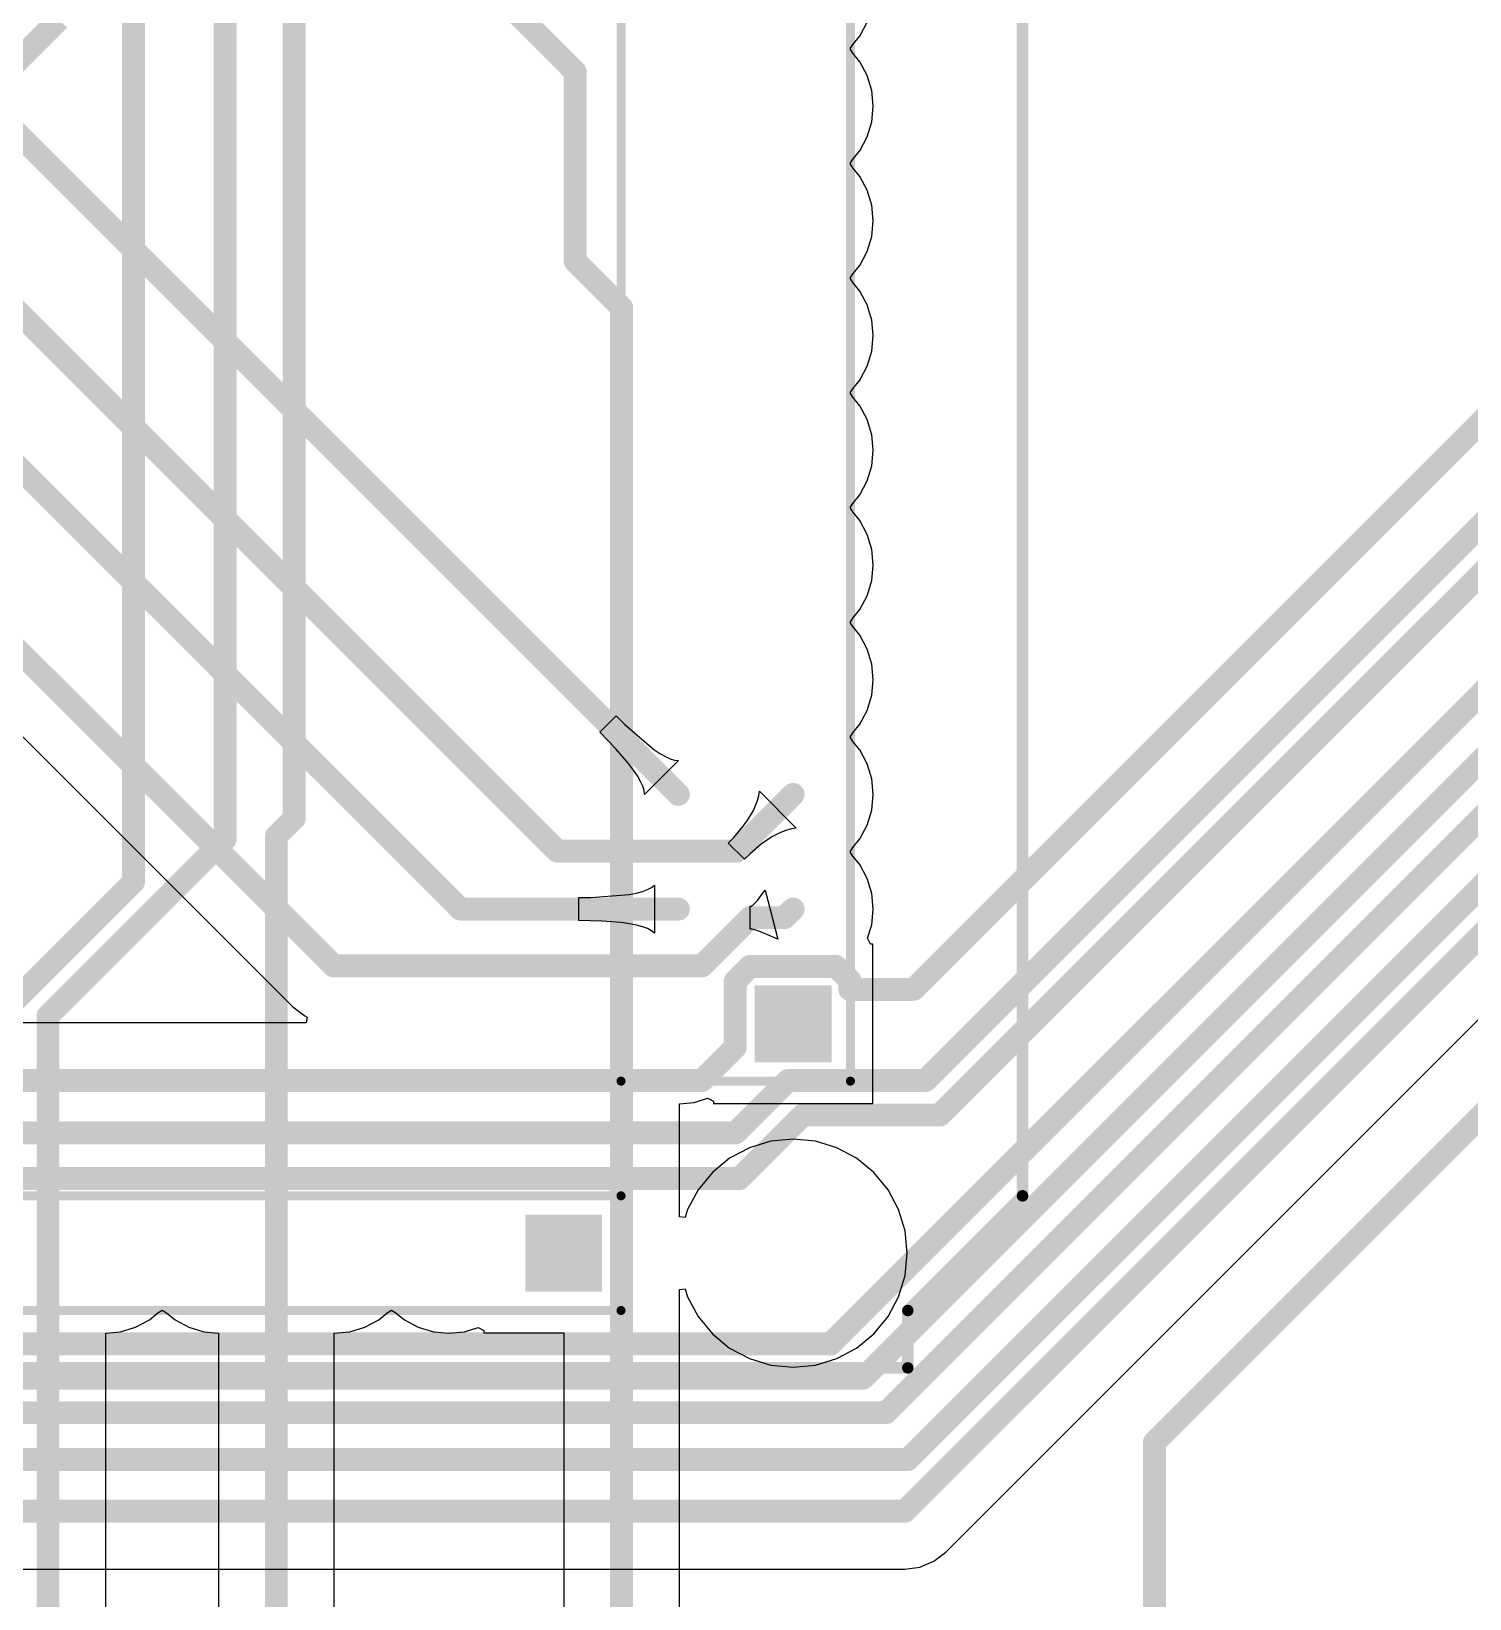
# Model space of a CAD drawing. Header units: millimetres. Extents: x 0 to 190, y 0 to 100.
# Drawn here: x 79.91 to 111.75, y 30.7 to 65.41 of the extents above; entities that cross this region are included whole.
import ezdxf

# ---------------------------------------------------------------- set-up
doc = ezdxf.new("R2010")
doc.units = ezdxf.units.MM
for name, color, linetype in [('BottomLayer', 5, 'Continuous'), ('BottomSolder', 6, 'Continuous'), ('Mechanical1', 6, 'Continuous'), ('MultiLayer', 9, 'Continuous'), ('PadHoleLayer', 156, 'Continuous'), ('TopLayer', 1, 'Continuous'), ('TopOverlay', 2, 'Continuous'), ('TopSolder', 216, 'Continuous'), ('ViaHoleLayer', 16, 'Continuous')]:
    doc.layers.add(name, color=color, linetype=linetype)

# ---------------------------------------------------------------- blocks, each defined once
blk = doc.blocks.new('A_______26')
at = {"layer": 'BottomLayer'}
h = blk.add_hatch(color=5, dxfattribs=at)
edge = h.paths.add_edge_path()
edge.add_arc((40.64, 0), 0.75, 0, 360)
h = blk.add_hatch(color=5, dxfattribs=at)
edge = h.paths.add_edge_path()
edge.add_arc((43.18, 0), 0.75, 0, 360)
h = blk.add_hatch(color=5, dxfattribs=at)
edge = h.paths.add_edge_path()
edge.add_arc((40.64, -2.54), 0.75, 0, 360)
h = blk.add_hatch(color=5, dxfattribs=at)
edge = h.paths.add_edge_path()
edge.add_arc((43.18, -2.54), 0.75, 0, 360)
h = blk.add_hatch(color=5, dxfattribs=at)
edge = h.paths.add_edge_path()
edge.add_arc((40.64, -5.08), 0.75, 0, 360)
h = blk.add_hatch(color=5, dxfattribs=at)
edge = h.paths.add_edge_path()
edge.add_arc((43.18, -5.08), 0.75, 0, 360)
h = blk.add_hatch(color=5, dxfattribs=at)
edge = h.paths.add_edge_path()
edge.add_arc((40.64, -7.62), 0.75, 0, 360)
h = blk.add_hatch(color=5, dxfattribs=at)
edge = h.paths.add_edge_path()
edge.add_arc((43.18, -7.62), 0.75, 0, 360)
h = blk.add_hatch(color=5, dxfattribs=at)
edge = h.paths.add_edge_path()
edge.add_arc((40.64, -10.16), 0.75, 0, 360)
h = blk.add_hatch(color=5, dxfattribs=at)
edge = h.paths.add_edge_path()
edge.add_arc((43.18, -10.16), 0.75, 0, 360)
h = blk.add_hatch(color=5, dxfattribs=at)
edge = h.paths.add_edge_path()
edge.add_arc((40.64, -12.7), 0.75, 0, 360)
h = blk.add_hatch(color=5, dxfattribs=at)
edge = h.paths.add_edge_path()
edge.add_arc((43.18, -12.7), 0.75, 0, 360)
h = blk.add_hatch(color=5, dxfattribs=at)
edge = h.paths.add_edge_path()
edge.add_arc((40.64, -15.24), 0.75, 0, 360)
h = blk.add_hatch(color=5, dxfattribs=at)
edge = h.paths.add_edge_path()
edge.add_arc((43.18, -15.24), 0.75, 0, 360)
h = blk.add_hatch(color=5, dxfattribs=at)
edge = h.paths.add_edge_path()
edge.add_arc((40.64, -17.78), 0.75, 0, 360)
h = blk.add_hatch(color=5, dxfattribs=at)
edge = h.paths.add_edge_path()
edge.add_arc((43.18, -17.78), 0.75, 0, 360)
h = blk.add_hatch(color=5, dxfattribs=at)
edge = h.paths.add_edge_path()
edge.add_arc((40.64, -20.32), 0.75, 0, 360)
for points in [[(42.43, -21.07), (42.43, -19.57), (43.93, -19.57), (43.93, -21.07)], [(38.85, -26.15), (37.35, -26.15), (37.35, -24.65), (38.85, -24.65)]]:
    blk.add_hatch(color=5, dxfattribs=at).paths.add_polyline_path(points)
h = blk.add_hatch(color=5, dxfattribs=at)
edge = h.paths.add_edge_path()
edge.add_arc((43.18, -25.4), 1.5, 0, 360)
h = blk.add_hatch(color=5, dxfattribs=at)
edge = h.paths.add_edge_path()
edge.add_arc((27.94, -25.4), 0.75, 0, 360)
h = blk.add_hatch(color=5, dxfattribs=at)
edge = h.paths.add_edge_path()
edge.add_arc((30.48, -25.4), 0.75, 0, 360)
h = blk.add_hatch(color=5, dxfattribs=at)
edge = h.paths.add_edge_path()
edge.add_arc((33.02, -25.4), 0.75, 0, 360)
h = blk.add_hatch(color=5, dxfattribs=at)
edge = h.paths.add_edge_path()
edge.add_arc((35.56, -25.4), 0.75, 0, 360)
at = {"layer": 'BottomSolder'}
h = blk.add_hatch(color=6, dxfattribs=at)
edge = h.paths.add_edge_path()
edge.add_arc((40.64, 0), 0.852, 0, 360)
h = blk.add_hatch(color=6, dxfattribs=at)
edge = h.paths.add_edge_path()
edge.add_arc((43.18, 0), 0.852, 0, 360)
h = blk.add_hatch(color=6, dxfattribs=at)
edge = h.paths.add_edge_path()
edge.add_arc((40.64, -2.54), 0.852, 0, 360)
h = blk.add_hatch(color=6, dxfattribs=at)
edge = h.paths.add_edge_path()
edge.add_arc((43.18, -2.54), 0.852, 0, 360)
h = blk.add_hatch(color=6, dxfattribs=at)
edge = h.paths.add_edge_path()
edge.add_arc((40.64, -5.08), 0.852, 0, 360)
h = blk.add_hatch(color=6, dxfattribs=at)
edge = h.paths.add_edge_path()
edge.add_arc((43.18, -5.08), 0.852, 0, 360)
h = blk.add_hatch(color=6, dxfattribs=at)
edge = h.paths.add_edge_path()
edge.add_arc((40.64, -7.62), 0.852, 0, 360)
h = blk.add_hatch(color=6, dxfattribs=at)
edge = h.paths.add_edge_path()
edge.add_arc((43.18, -7.62), 0.852, 0, 360)
h = blk.add_hatch(color=6, dxfattribs=at)
edge = h.paths.add_edge_path()
edge.add_arc((40.64, -10.16), 0.852, 0, 360)
h = blk.add_hatch(color=6, dxfattribs=at)
edge = h.paths.add_edge_path()
edge.add_arc((43.18, -10.16), 0.852, 0, 360)
h = blk.add_hatch(color=6, dxfattribs=at)
edge = h.paths.add_edge_path()
edge.add_arc((40.64, -12.7), 0.852, 0, 360)
h = blk.add_hatch(color=6, dxfattribs=at)
edge = h.paths.add_edge_path()
edge.add_arc((43.18, -12.7), 0.852, 0, 360)
h = blk.add_hatch(color=6, dxfattribs=at)
edge = h.paths.add_edge_path()
edge.add_arc((40.64, -15.24), 0.852, 0, 360)
h = blk.add_hatch(color=6, dxfattribs=at)
edge = h.paths.add_edge_path()
edge.add_arc((43.18, -15.24), 0.852, 0, 360)
h = blk.add_hatch(color=6, dxfattribs=at)
edge = h.paths.add_edge_path()
edge.add_arc((40.64, -17.78), 0.852, 0, 360)
h = blk.add_hatch(color=6, dxfattribs=at)
edge = h.paths.add_edge_path()
edge.add_arc((43.18, -17.78), 0.852, 0, 360)
h = blk.add_hatch(color=6, dxfattribs=at)
edge = h.paths.add_edge_path()
edge.add_arc((40.64, -20.32), 0.852, 0, 360)
for points in [[(42.328, -21.172), (42.328, -19.468), (44.032, -19.468), (44.032, -21.172)], [(38.952, -26.252), (37.248, -26.252), (37.248, -24.548), (38.952, -24.548)]]:
    blk.add_hatch(color=6, dxfattribs=at).paths.add_polyline_path(points)
h = blk.add_hatch(color=6, dxfattribs=at)
edge = h.paths.add_edge_path()
edge.add_arc((43.18, -25.4), 1.602, 0, 360)
h = blk.add_hatch(color=6, dxfattribs=at)
edge = h.paths.add_edge_path()
edge.add_arc((27.94, -25.4), 0.852, 0, 360)
h = blk.add_hatch(color=6, dxfattribs=at)
edge = h.paths.add_edge_path()
edge.add_arc((30.48, -25.4), 0.852, 0, 360)
h = blk.add_hatch(color=6, dxfattribs=at)
edge = h.paths.add_edge_path()
edge.add_arc((33.02, -25.4), 0.852, 0, 360)
h = blk.add_hatch(color=6, dxfattribs=at)
edge = h.paths.add_edge_path()
edge.add_arc((35.56, -25.4), 0.852, 0, 360)
at = {"layer": 'MultiLayer'}
h = blk.add_hatch(color=9, dxfattribs=at)
edge = h.paths.add_edge_path()
edge.add_arc((40.64, 0), 0.75, 0, 360)
h = blk.add_hatch(color=9, dxfattribs=at)
edge = h.paths.add_edge_path()
edge.add_arc((43.18, 0), 0.75, 0, 360)
h = blk.add_hatch(color=9, dxfattribs=at)
edge = h.paths.add_edge_path()
edge.add_arc((40.64, -2.54), 0.75, 0, 360)
h = blk.add_hatch(color=9, dxfattribs=at)
edge = h.paths.add_edge_path()
edge.add_arc((43.18, -2.54), 0.75, 0, 360)
h = blk.add_hatch(color=9, dxfattribs=at)
edge = h.paths.add_edge_path()
edge.add_arc((40.64, -5.08), 0.75, 0, 360)
h = blk.add_hatch(color=9, dxfattribs=at)
edge = h.paths.add_edge_path()
edge.add_arc((43.18, -5.08), 0.75, 0, 360)
h = blk.add_hatch(color=9, dxfattribs=at)
edge = h.paths.add_edge_path()
edge.add_arc((40.64, -7.62), 0.75, 0, 360)
h = blk.add_hatch(color=9, dxfattribs=at)
edge = h.paths.add_edge_path()
edge.add_arc((43.18, -7.62), 0.75, 0, 360)
h = blk.add_hatch(color=9, dxfattribs=at)
edge = h.paths.add_edge_path()
edge.add_arc((40.64, -10.16), 0.75, 0, 360)
h = blk.add_hatch(color=9, dxfattribs=at)
edge = h.paths.add_edge_path()
edge.add_arc((43.18, -10.16), 0.75, 0, 360)
h = blk.add_hatch(color=9, dxfattribs=at)
edge = h.paths.add_edge_path()
edge.add_arc((40.64, -12.7), 0.75, 0, 360)
h = blk.add_hatch(color=9, dxfattribs=at)
edge = h.paths.add_edge_path()
edge.add_arc((43.18, -12.7), 0.75, 0, 360)
h = blk.add_hatch(color=9, dxfattribs=at)
edge = h.paths.add_edge_path()
edge.add_arc((40.64, -15.24), 0.75, 0, 360)
h = blk.add_hatch(color=9, dxfattribs=at)
edge = h.paths.add_edge_path()
edge.add_arc((43.18, -15.24), 0.75, 0, 360)
h = blk.add_hatch(color=9, dxfattribs=at)
edge = h.paths.add_edge_path()
edge.add_arc((40.64, -17.78), 0.75, 0, 360)
h = blk.add_hatch(color=9, dxfattribs=at)
edge = h.paths.add_edge_path()
edge.add_arc((43.18, -17.78), 0.75, 0, 360)
h = blk.add_hatch(color=9, dxfattribs=at)
edge = h.paths.add_edge_path()
edge.add_arc((40.64, -20.32), 0.75, 0, 360)
for points in [[(42.43, -21.07), (42.43, -19.57), (43.93, -19.57), (43.93, -21.07)], [(38.85, -26.15), (37.35, -26.15), (37.35, -24.65), (38.85, -24.65)]]:
    blk.add_hatch(color=9, dxfattribs=at).paths.add_polyline_path(points)
h = blk.add_hatch(color=9, dxfattribs=at)
edge = h.paths.add_edge_path()
edge.add_arc((27.94, -25.4), 0.75, 0, 360)
h = blk.add_hatch(color=9, dxfattribs=at)
edge = h.paths.add_edge_path()
edge.add_arc((30.48, -25.4), 0.75, 0, 360)
h = blk.add_hatch(color=9, dxfattribs=at)
edge = h.paths.add_edge_path()
edge.add_arc((33.02, -25.4), 0.75, 0, 360)
h = blk.add_hatch(color=9, dxfattribs=at)
edge = h.paths.add_edge_path()
edge.add_arc((35.56, -25.4), 0.75, 0, 360)
at = {"layer": 'PadHoleLayer'}
h = blk.add_hatch(color=156, dxfattribs=at)
edge = h.paths.add_edge_path()
edge.add_arc((40.64, 0), 0.45, 0, 360)
h = blk.add_hatch(color=156, dxfattribs=at)
edge = h.paths.add_edge_path()
edge.add_arc((43.18, 0), 0.45, 0, 360)
h = blk.add_hatch(color=156, dxfattribs=at)
edge = h.paths.add_edge_path()
edge.add_arc((40.64, -2.54), 0.45, 0, 360)
h = blk.add_hatch(color=156, dxfattribs=at)
edge = h.paths.add_edge_path()
edge.add_arc((43.18, -2.54), 0.45, 0, 360)
h = blk.add_hatch(color=156, dxfattribs=at)
edge = h.paths.add_edge_path()
edge.add_arc((40.64, -5.08), 0.45, 0, 360)
h = blk.add_hatch(color=156, dxfattribs=at)
edge = h.paths.add_edge_path()
edge.add_arc((43.18, -5.08), 0.45, 0, 360)
h = blk.add_hatch(color=156, dxfattribs=at)
edge = h.paths.add_edge_path()
edge.add_arc((40.64, -7.62), 0.45, 0, 360)
h = blk.add_hatch(color=156, dxfattribs=at)
edge = h.paths.add_edge_path()
edge.add_arc((43.18, -7.62), 0.45, 0, 360)
h = blk.add_hatch(color=156, dxfattribs=at)
edge = h.paths.add_edge_path()
edge.add_arc((40.64, -10.16), 0.45, 0, 360)
h = blk.add_hatch(color=156, dxfattribs=at)
edge = h.paths.add_edge_path()
edge.add_arc((43.18, -10.16), 0.45, 0, 360)
h = blk.add_hatch(color=156, dxfattribs=at)
edge = h.paths.add_edge_path()
edge.add_arc((40.64, -12.7), 0.45, 0, 360)
h = blk.add_hatch(color=156, dxfattribs=at)
edge = h.paths.add_edge_path()
edge.add_arc((43.18, -12.7), 0.45, 0, 360)
h = blk.add_hatch(color=156, dxfattribs=at)
edge = h.paths.add_edge_path()
edge.add_arc((40.64, -15.24), 0.45, 0, 360)
h = blk.add_hatch(color=156, dxfattribs=at)
edge = h.paths.add_edge_path()
edge.add_arc((43.18, -15.24), 0.45, 0, 360)
h = blk.add_hatch(color=156, dxfattribs=at)
edge = h.paths.add_edge_path()
edge.add_arc((40.64, -17.78), 0.45, 0, 360)
h = blk.add_hatch(color=156, dxfattribs=at)
edge = h.paths.add_edge_path()
edge.add_arc((43.18, -17.78), 0.45, 0, 360)
h = blk.add_hatch(color=156, dxfattribs=at)
edge = h.paths.add_edge_path()
edge.add_arc((40.64, -20.32), 0.45, 0, 360)
h = blk.add_hatch(color=156, dxfattribs=at)
edge = h.paths.add_edge_path()
edge.add_arc((43.18, -20.32), 0.45, 0, 360)
h = blk.add_hatch(color=156, dxfattribs=at)
edge = h.paths.add_edge_path()
edge.add_arc((27.94, -25.4), 0.45, 0, 360)
h = blk.add_hatch(color=156, dxfattribs=at)
edge = h.paths.add_edge_path()
edge.add_arc((30.48, -25.4), 0.45, 0, 360)
h = blk.add_hatch(color=156, dxfattribs=at)
edge = h.paths.add_edge_path()
edge.add_arc((33.02, -25.4), 0.45, 0, 360)
h = blk.add_hatch(color=156, dxfattribs=at)
edge = h.paths.add_edge_path()
edge.add_arc((35.56, -25.4), 0.45, 0, 360)
h = blk.add_hatch(color=156, dxfattribs=at)
edge = h.paths.add_edge_path()
edge.add_arc((38.1, -25.4), 0.45, 0, 360)
at = {"layer": 'TopLayer'}
h = blk.add_hatch(color=1, dxfattribs=at)
edge = h.paths.add_edge_path()
edge.add_arc((40.64, 0), 0.75, 0, 360)
h = blk.add_hatch(color=1, dxfattribs=at)
edge = h.paths.add_edge_path()
edge.add_arc((43.18, 0), 0.75, 0, 360)
h = blk.add_hatch(color=1, dxfattribs=at)
edge = h.paths.add_edge_path()
edge.add_arc((40.64, -2.54), 0.75, 0, 360)
h = blk.add_hatch(color=1, dxfattribs=at)
edge = h.paths.add_edge_path()
edge.add_arc((43.18, -2.54), 0.75, 0, 360)
h = blk.add_hatch(color=1, dxfattribs=at)
edge = h.paths.add_edge_path()
edge.add_arc((40.64, -5.08), 0.75, 0, 360)
h = blk.add_hatch(color=1, dxfattribs=at)
edge = h.paths.add_edge_path()
edge.add_arc((43.18, -5.08), 0.75, 0, 360)
h = blk.add_hatch(color=1, dxfattribs=at)
edge = h.paths.add_edge_path()
edge.add_arc((40.64, -7.62), 0.75, 0, 360)
h = blk.add_hatch(color=1, dxfattribs=at)
edge = h.paths.add_edge_path()
edge.add_arc((43.18, -7.62), 0.75, 0, 360)
h = blk.add_hatch(color=1, dxfattribs=at)
edge = h.paths.add_edge_path()
edge.add_arc((40.64, -10.16), 0.75, 0, 360)
h = blk.add_hatch(color=1, dxfattribs=at)
edge = h.paths.add_edge_path()
edge.add_arc((43.18, -10.16), 0.75, 0, 360)
h = blk.add_hatch(color=1, dxfattribs=at)
edge = h.paths.add_edge_path()
edge.add_arc((40.64, -12.7), 0.75, 0, 360)
h = blk.add_hatch(color=1, dxfattribs=at)
edge = h.paths.add_edge_path()
edge.add_arc((43.18, -12.7), 0.75, 0, 360)
h = blk.add_hatch(color=1, dxfattribs=at)
edge = h.paths.add_edge_path()
edge.add_arc((40.64, -15.24), 0.75, 0, 360)
h = blk.add_hatch(color=1, dxfattribs=at)
edge = h.paths.add_edge_path()
edge.add_arc((43.18, -15.24), 0.75, 0, 360)
h = blk.add_hatch(color=1, dxfattribs=at)
edge = h.paths.add_edge_path()
edge.add_arc((40.64, -17.78), 0.75, 0, 360)
h = blk.add_hatch(color=1, dxfattribs=at)
edge = h.paths.add_edge_path()
edge.add_arc((43.18, -17.78), 0.75, 0, 360)
h = blk.add_hatch(color=1, dxfattribs=at)
edge = h.paths.add_edge_path()
edge.add_arc((40.64, -20.32), 0.75, 0, 360)
for points in [[(42.43, -21.07), (42.43, -19.57), (43.93, -19.57), (43.93, -21.07)], [(38.85, -26.15), (37.35, -26.15), (37.35, -24.65), (38.85, -24.65)]]:
    blk.add_hatch(color=1, dxfattribs=at).paths.add_polyline_path(points)
h = blk.add_hatch(color=1, dxfattribs=at)
edge = h.paths.add_edge_path()
edge.add_arc((43.18, -25.4), 1.5, 0, 360)
h = blk.add_hatch(color=1, dxfattribs=at)
edge = h.paths.add_edge_path()
edge.add_arc((27.94, -25.4), 0.75, 0, 360)
h = blk.add_hatch(color=1, dxfattribs=at)
edge = h.paths.add_edge_path()
edge.add_arc((30.48, -25.4), 0.75, 0, 360)
h = blk.add_hatch(color=1, dxfattribs=at)
edge = h.paths.add_edge_path()
edge.add_arc((33.02, -25.4), 0.75, 0, 360)
h = blk.add_hatch(color=1, dxfattribs=at)
edge = h.paths.add_edge_path()
edge.add_arc((35.56, -25.4), 0.75, 0, 360)
at = {"layer": 'TopSolder'}
h = blk.add_hatch(color=216, dxfattribs=at)
edge = h.paths.add_edge_path()
edge.add_arc((40.64, 0), 0.852, 0, 360)
h = blk.add_hatch(color=216, dxfattribs=at)
edge = h.paths.add_edge_path()
edge.add_arc((43.18, 0), 0.852, 0, 360)
h = blk.add_hatch(color=216, dxfattribs=at)
edge = h.paths.add_edge_path()
edge.add_arc((40.64, -2.54), 0.852, 0, 360)
h = blk.add_hatch(color=216, dxfattribs=at)
edge = h.paths.add_edge_path()
edge.add_arc((43.18, -2.54), 0.852, 0, 360)
h = blk.add_hatch(color=216, dxfattribs=at)
edge = h.paths.add_edge_path()
edge.add_arc((40.64, -5.08), 0.852, 0, 360)
h = blk.add_hatch(color=216, dxfattribs=at)
edge = h.paths.add_edge_path()
edge.add_arc((43.18, -5.08), 0.852, 0, 360)
h = blk.add_hatch(color=216, dxfattribs=at)
edge = h.paths.add_edge_path()
edge.add_arc((40.64, -7.62), 0.852, 0, 360)
h = blk.add_hatch(color=216, dxfattribs=at)
edge = h.paths.add_edge_path()
edge.add_arc((43.18, -7.62), 0.852, 0, 360)
h = blk.add_hatch(color=216, dxfattribs=at)
edge = h.paths.add_edge_path()
edge.add_arc((40.64, -10.16), 0.852, 0, 360)
h = blk.add_hatch(color=216, dxfattribs=at)
edge = h.paths.add_edge_path()
edge.add_arc((43.18, -10.16), 0.852, 0, 360)
h = blk.add_hatch(color=216, dxfattribs=at)
edge = h.paths.add_edge_path()
edge.add_arc((40.64, -12.7), 0.852, 0, 360)
h = blk.add_hatch(color=216, dxfattribs=at)
edge = h.paths.add_edge_path()
edge.add_arc((43.18, -12.7), 0.852, 0, 360)
h = blk.add_hatch(color=216, dxfattribs=at)
edge = h.paths.add_edge_path()
edge.add_arc((40.64, -15.24), 0.852, 0, 360)
h = blk.add_hatch(color=216, dxfattribs=at)
edge = h.paths.add_edge_path()
edge.add_arc((43.18, -15.24), 0.852, 0, 360)
h = blk.add_hatch(color=216, dxfattribs=at)
edge = h.paths.add_edge_path()
edge.add_arc((40.64, -17.78), 0.852, 0, 360)
h = blk.add_hatch(color=216, dxfattribs=at)
edge = h.paths.add_edge_path()
edge.add_arc((43.18, -17.78), 0.852, 0, 360)
h = blk.add_hatch(color=216, dxfattribs=at)
edge = h.paths.add_edge_path()
edge.add_arc((40.64, -20.32), 0.852, 0, 360)
for points in [[(42.328, -21.172), (42.328, -19.468), (44.032, -19.468), (44.032, -21.172)], [(38.952, -26.252), (37.248, -26.252), (37.248, -24.548), (38.952, -24.548)]]:
    blk.add_hatch(color=216, dxfattribs=at).paths.add_polyline_path(points)
h = blk.add_hatch(color=216, dxfattribs=at)
edge = h.paths.add_edge_path()
edge.add_arc((43.18, -25.4), 1.602, 0, 360)
h = blk.add_hatch(color=216, dxfattribs=at)
edge = h.paths.add_edge_path()
edge.add_arc((27.94, -25.4), 0.852, 0, 360)
h = blk.add_hatch(color=216, dxfattribs=at)
edge = h.paths.add_edge_path()
edge.add_arc((30.48, -25.4), 0.852, 0, 360)
h = blk.add_hatch(color=216, dxfattribs=at)
edge = h.paths.add_edge_path()
edge.add_arc((33.02, -25.4), 0.852, 0, 360)
h = blk.add_hatch(color=216, dxfattribs=at)
edge = h.paths.add_edge_path()
edge.add_arc((35.56, -25.4), 0.852, 0, 360)
at = {"layer": 'ViaHoleLayer'}
h = blk.add_hatch(color=16, dxfattribs=at)
edge = h.paths.add_edge_path()
edge.add_arc((43.18, -25.4), 1.5, 0, 360)
at = {"layer": 'Mechanical1', "const_width": 0.254}
for points in [[(48.26, -24.13), (48.26, 10.15)], [(45.72, -26.67), (48.26, -24.13)], [(45.72, -27.94), (45.72, -26.67)], [(-51.7, -27.94), (45.72, -27.94)]]:
    blk.add_lwpolyline(points, dxfattribs=at)
at = {"layer": 'Mechanical1', "const_width": 0.127}
for points in [[(48.196, -24.13, 1), (48.324, -24.13, 1)], [(48.196, -24.13, 1), (48.324, -24.13, 1)], [(45.657, -26.67, 1), (45.783, -26.67, 1)], [(45.657, -26.67, 1), (45.783, -26.67, 1)], [(45.657, -27.94, 1), (45.783, -27.94, 1)], [(45.657, -27.94, 1), (45.783, -27.94, 1)]]:
    blk.add_lwpolyline(points, format="xyb", close=True, dxfattribs=at)
at = {"layer": 'TopOverlay', "const_width": 0.2}
for points in [[(39.37, -21.59), (39.37, 24.13)], [(44.45, -21.59), (44.45, 24.13)], [(39.37, -21.59), (44.45, -21.59)], [(19.05, -24.13), (39.37, -24.13)], [(39.37, -26.67), (39.37, -24.13)], [(19.05, -26.67), (39.37, -26.67)]]:
    blk.add_lwpolyline(points, dxfattribs=at)
at = {"layer": 'TopOverlay', "const_width": 0.1}
for points in [[(39.32, -21.59, 1), (39.42, -21.59, 1)], [(39.32, -21.59, 1), (39.42, -21.59, 1)], [(44.4, -21.59, 1), (44.5, -21.59, 1)], [(44.4, -21.59, 1), (44.5, -21.59, 1)], [(39.32, -24.13, 1), (39.42, -24.13, 1)], [(39.32, -24.13, 1), (39.42, -24.13, 1)], [(39.32, -26.67, 1), (39.42, -26.67, 1)], [(39.32, -26.67, 1), (39.42, -26.67, 1)]]:
    blk.add_lwpolyline(points, format="xyb", close=True, dxfattribs=at)

msp = doc.modelspace()

# ---------------------------------------------------------------- linework, layer by layer
at = {"layer": 'BottomLayer'}
for p, q in [((100.154, 31.733), (127.977, 59.556)), ((71.986, 57.52), (85.696, 43.81)), ((92.495, 49.894), (92.854, 50.253)), ((92.854, 50.253), (93.046, 50.065)), ((93.046, 50.065), (93.694, 49.511)), ((92.851, 49.522), (92.495, 49.894)), ((93.128, 49.198), (92.851, 49.522)), ((93.694, 49.511), (93.826, 49.422)), ((93.826, 49.422), (93.946, 49.353)), ((93.946, 49.353), (94.054, 49.304)), ((94.054, 49.304), (94.15, 49.274)), ((93.237, 49.054), (93.128, 49.198)), ((93.326, 48.922), (93.237, 49.054)), ((94.234, 49.264), (93.484, 48.514)), ((94.15, 49.274), (94.234, 49.264)), ((93.395, 48.802), (93.326, 48.922)), ((93.444, 48.694), (93.395, 48.802)), ((93.474, 48.598), (93.444, 48.694)), ((93.484, 48.514), (93.474, 48.598)), ((95.894, 48.158), (95.945, 48.269)), ((95.945, 48.269), (95.984, 48.377)), ((95.984, 48.377), (96.012, 48.482)), ((96.012, 48.482), (96.027, 48.584)), ((96.027, 48.584), (96.844, 47.767)), ((95.669, 47.809), (95.756, 47.928)), ((95.756, 47.928), (95.831, 48.044)), ((95.831, 48.044), (95.894, 48.158)), ((95.336, 47.436), (95.459, 47.563)), ((95.459, 47.563), (95.669, 47.809)), ((96.304, 47.571), (96.188, 47.496)), ((96.418, 47.634), (96.304, 47.571)), ((96.529, 47.685), (96.418, 47.634)), ((96.637, 47.724), (96.529, 47.685)), ((96.742, 47.752), (96.637, 47.724)), ((96.844, 47.767), (96.742, 47.752)), ((95.696, 47.076), (95.336, 47.436)), ((96.069, 47.409), (95.823, 47.199)), ((96.188, 47.496), (96.069, 47.409)), ((95.823, 47.199), (95.696, 47.076)), ((92.028, 46.228), (92.297, 46.231)), ((92.028, 45.72), (92.028, 46.228)), ((92.297, 46.231), (93.147, 46.297)), ((93.147, 46.297), (93.303, 46.328)), ((93.303, 46.328), (93.437, 46.364)), ((93.437, 46.364), (93.548, 46.405)), ((93.548, 46.405), (93.637, 46.452)), ((93.637, 46.452), (93.704, 46.505)), ((93.704, 46.505), (93.704, 45.443)), ((95.95, 46.127), (95.985, 46.166)), ((95.985, 46.166), (96.062, 46.265)), ((96.062, 46.265), (96.152, 46.393)), ((96.152, 46.393), (96.434, 45.306)), ((95.823, 46.038), (95.843, 46.042)), ((95.823, 45.53), (95.823, 46.038)), ((95.843, 46.042), (95.865, 46.052)), ((95.865, 46.052), (95.89, 46.07)), ((95.89, 46.07), (95.919, 46.095)), ((95.919, 46.095), (95.95, 46.127)), ((92.543, 45.709), (92.028, 45.72)), ((92.968, 45.676), (92.543, 45.709)), ((93.147, 45.651), (92.968, 45.676)), ((93.303, 45.62), (93.147, 45.651)), ((93.437, 45.584), (93.303, 45.62)), ((93.548, 45.543), (93.437, 45.584)), ((93.637, 45.496), (93.548, 45.543)), ((93.704, 45.443), (93.637, 45.496)), ((95.86, 45.528), (95.823, 45.53)), ((95.902, 45.521), (95.86, 45.528)), ((95.949, 45.51), (95.902, 45.521)), ((96.002, 45.494), (95.949, 45.51)), ((96.348, 45.348), (96.002, 45.494)), ((96.434, 45.306), (96.348, 45.348)), ((85.696, 43.81), (85.962, 43.607)), ((85.991, 43.457), (78.624, 43.457)), ((85.962, 43.607), (86.016, 43.584)), ((86.016, 43.584), (85.991, 43.457)), ((99.889, 31.53), (100.154, 31.733)), ((59.978, 31.358), (99.249, 31.358)), ((99.249, 31.358), (99.58, 31.402)), ((99.58, 31.402), (99.889, 31.53))]:
    msp.add_line(p, q, dxfattribs=at)
at = {"layer": 'BottomLayer', "const_width": 0.508}
for points in [[(99.707, 42.176), (126.619, 69.088)], [(100.023, 41.414), (126.554, 67.945)], [(76.327, 66.421), (94.234, 48.514)], [(97.606, 36.346), (127.681, 66.421)], [(98.322, 35.584), (127.889, 65.151)], [(99.441, 44.196), (119.253, 64.008)], [(75.057, 63.754), (91.555, 47.256)], [(98.83, 34.822), (127.762, 63.754)], [(99.314, 33.782), (127.889, 62.357)], [(74.041, 61.341), (89.408, 45.974)], [(99.249, 32.639), (127.447, 60.837)], [(72.517, 58.801), (86.602, 44.716)], [(95.516, 47.256), (96.774, 48.514)], [(91.555, 47.256), (95.516, 47.256)], [(89.408, 45.974), (94.234, 45.974)], [(96.584, 45.784), (96.774, 45.974)], [(94.755, 44.716), (95.823, 45.784)], [(95.823, 45.784), (96.584, 45.784)], [(86.602, 44.716), (93.775, 44.716)], [(93.775, 44.716), (94.755, 44.716)], [(95.492, 44.375), (95.821, 44.704)], [(95.821, 44.704), (97.722, 44.704)], [(97.722, 44.704), (98.032, 44.394)], [(95.492, 42.913), (95.492, 44.375)], [(98.032, 44.196), (98.032, 44.394)], [(98.032, 44.196), (99.441, 44.196)], [(104.775, 34.164), (115.112, 44.501)], [(94.755, 42.176), (95.492, 42.913)], [(78.093, 42.176), (94.755, 42.176)], [(95.504, 41.021), (96.659, 42.176)], [(96.659, 42.176), (99.707, 42.176)], [(95.585, 40.005), (96.994, 41.414)], [(96.994, 41.414), (100.023, 41.414)], [(63.881, 41.021), (95.504, 41.021)], [(65.405, 40.005), (95.585, 40.005)], [(74.143, 36.346), (97.606, 36.346)], [(61.444, 35.584), (98.322, 35.584)], [(59.666, 34.822), (98.83, 34.822)], [(104.775, 14.478), (104.775, 34.164)], [(58.166, 33.782), (99.314, 33.782)], [(58.053, 32.639), (99.249, 32.639)]]:
    msp.add_lwpolyline(points, dxfattribs=at)
at = {"layer": 'BottomLayer', "const_width": 0.254}
for points in [[(94.107, 48.514, 1), (94.361, 48.514, 1)], [(96.647, 48.514, 1), (96.901, 48.514, 1)], [(91.428, 47.256, 1), (91.682, 47.256, 1)], [(91.428, 47.256, 1), (91.682, 47.256, 1)], [(95.389, 47.256, 1), (95.643, 47.256, 1)], [(95.389, 47.256, 1), (95.643, 47.256, 1)], [(89.281, 45.974, 1), (89.535, 45.974, 1)], [(89.281, 45.974, 1), (89.535, 45.974, 1)], [(94.107, 45.974, 1), (94.361, 45.974, 1)], [(96.647, 45.974, 1), (96.901, 45.974, 1)], [(95.696, 45.784, 1), (95.95, 45.784, 1)], [(95.696, 45.784, 1), (95.95, 45.784, 1)], [(96.457, 45.784, 1), (96.711, 45.784, 1)], [(96.457, 45.784, 1), (96.711, 45.784, 1)], [(86.475, 44.716, 1), (86.729, 44.716, 1)], [(86.475, 44.716, 1), (86.729, 44.716, 1)], [(93.648, 44.716, 1), (93.902, 44.716, 1)], [(93.648, 44.716, 1), (93.902, 44.716, 1)], [(94.628, 44.716, 1), (94.882, 44.716, 1)], [(94.628, 44.716, 1), (94.882, 44.716, 1)], [(95.694, 44.704, 1), (95.948, 44.704, 1)], [(95.694, 44.704, 1), (95.948, 44.704, 1)], [(97.595, 44.704, 1), (97.849, 44.704, 1)], [(97.595, 44.704, 1), (97.849, 44.704, 1)], [(95.365, 44.375, 1), (95.619, 44.375, 1)], [(95.365, 44.375, 1), (95.619, 44.375, 1)], [(97.905, 44.394, 1), (98.159, 44.394, 1)], [(97.905, 44.394, 1), (98.159, 44.394, 1)], [(97.905, 44.196, 1), (98.159, 44.196, 1)], [(97.905, 44.196, 1), (98.159, 44.196, 1)], [(99.314, 44.196, 1), (99.568, 44.196, 1)], [(99.314, 44.196, 1), (99.568, 44.196, 1)], [(95.365, 42.913, 1), (95.619, 42.913, 1)], [(95.365, 42.913, 1), (95.619, 42.913, 1)], [(94.628, 42.176, 1), (94.882, 42.176, 1)], [(94.628, 42.176, 1), (94.882, 42.176, 1)], [(96.532, 42.176, 1), (96.786, 42.176, 1)], [(96.532, 42.176, 1), (96.786, 42.176, 1)], [(99.58, 42.176, 1), (99.834, 42.176, 1)], [(99.58, 42.176, 1), (99.834, 42.176, 1)], [(96.867, 41.414, 1), (97.121, 41.414, 1)], [(96.867, 41.414, 1), (97.121, 41.414, 1)], [(99.896, 41.414, 1), (100.15, 41.414, 1)], [(99.896, 41.414, 1), (100.15, 41.414, 1)], [(95.377, 41.021, 1), (95.631, 41.021, 1)], [(95.377, 41.021, 1), (95.631, 41.021, 1)], [(95.458, 40.005, 1), (95.712, 40.005, 1)], [(95.458, 40.005, 1), (95.712, 40.005, 1)], [(97.479, 36.346, 1), (97.733, 36.346, 1)], [(97.479, 36.346, 1), (97.733, 36.346, 1)], [(98.195, 35.584, 1), (98.449, 35.584, 1)], [(98.195, 35.584, 1), (98.449, 35.584, 1)], [(98.703, 34.822, 1), (98.957, 34.822, 1)], [(98.703, 34.822, 1), (98.957, 34.822, 1)], [(104.648, 34.164, 1), (104.902, 34.164, 1)], [(104.648, 34.164, 1), (104.902, 34.164, 1)], [(99.187, 33.782, 1), (99.441, 33.782, 1)], [(99.187, 33.782, 1), (99.441, 33.782, 1)], [(99.122, 32.639, 1), (99.376, 32.639, 1)], [(99.122, 32.639, 1), (99.376, 32.639, 1)]]:
    msp.add_lwpolyline(points, format="xyb", close=True, dxfattribs=at)
at = {"layer": 'TopLayer'}
for p, q in [((98.249, 65.308), (98.413, 65.615)), ((98.094, 65.119), (98.249, 65.308)), ((98.038, 65.024), (98.094, 65.119)), ((98.094, 64.929), (98.038, 65.024)), ((98.249, 64.74), (98.094, 64.929)), ((98.413, 64.433), (98.249, 64.74)), ((98.514, 64.1), (98.413, 64.433)), ((98.549, 63.754), (98.514, 64.1)), ((98.514, 63.408), (98.549, 63.754)), ((98.413, 63.075), (98.514, 63.408)), ((98.249, 62.768), (98.413, 63.075)), ((98.038, 62.484), (98.094, 62.579)), ((98.094, 62.389), (98.038, 62.484)), ((98.094, 62.579), (98.249, 62.768)), ((98.249, 62.2), (98.094, 62.389)), ((98.413, 61.893), (98.249, 62.2)), ((98.514, 61.56), (98.413, 61.893)), ((98.549, 61.214), (98.514, 61.56)), ((98.514, 60.868), (98.549, 61.214)), ((98.413, 60.535), (98.514, 60.868)), ((98.249, 60.228), (98.413, 60.535)), ((98.094, 60.039), (98.249, 60.228)), ((98.038, 59.944), (98.094, 60.039)), ((98.094, 59.849), (98.038, 59.944)), ((98.249, 59.66), (98.094, 59.849)), ((98.413, 59.353), (98.249, 59.66)), ((98.514, 59.02), (98.413, 59.353)), ((98.549, 58.674), (98.514, 59.02)), ((98.514, 58.328), (98.549, 58.674)), ((98.413, 57.995), (98.514, 58.328)), ((98.249, 57.688), (98.413, 57.995)), ((98.094, 57.499), (98.249, 57.688)), ((98.038, 57.404), (98.094, 57.499)), ((98.094, 57.309), (98.038, 57.404)), ((98.249, 57.12), (98.094, 57.309)), ((98.413, 56.813), (98.249, 57.12)), ((98.514, 56.48), (98.413, 56.813)), ((98.549, 56.134), (98.514, 56.48)), ((98.514, 55.788), (98.549, 56.134)), ((98.413, 55.455), (98.514, 55.788)), ((98.249, 55.148), (98.413, 55.455)), ((98.038, 54.864), (98.094, 54.959)), ((98.094, 54.769), (98.038, 54.864)), ((98.094, 54.959), (98.249, 55.148)), ((98.249, 54.58), (98.094, 54.769)), ((98.413, 54.273), (98.249, 54.58)), ((98.514, 53.94), (98.413, 54.273)), ((98.549, 53.594), (98.514, 53.94)), ((98.514, 53.248), (98.549, 53.594)), ((98.413, 52.915), (98.514, 53.248)), ((98.249, 52.608), (98.413, 52.915)), ((98.038, 52.324), (98.094, 52.419)), ((98.094, 52.419), (98.249, 52.608)), ((98.094, 52.229), (98.038, 52.324)), ((98.249, 52.04), (98.094, 52.229)), ((98.413, 51.733), (98.249, 52.04)), ((98.514, 51.4), (98.413, 51.733)), ((98.549, 51.054), (98.514, 51.4)), ((98.514, 50.708), (98.549, 51.054)), ((98.413, 50.375), (98.514, 50.708)), ((98.249, 50.068), (98.413, 50.375)), ((98.094, 49.879), (98.249, 50.068)), ((98.038, 49.784), (98.094, 49.879)), ((98.094, 49.689), (98.038, 49.784)), ((98.249, 49.5), (98.094, 49.689)), ((98.413, 49.193), (98.249, 49.5)), ((98.514, 48.86), (98.413, 49.193)), ((98.549, 48.514), (98.514, 48.86)), ((98.514, 48.168), (98.549, 48.514)), ((98.413, 47.835), (98.514, 48.168)), ((98.249, 47.528), (98.413, 47.835)), ((98.038, 47.244), (98.094, 47.339)), ((98.094, 47.149), (98.038, 47.244)), ((98.094, 47.339), (98.249, 47.528)), ((98.249, 46.96), (98.094, 47.149)), ((98.413, 46.653), (98.249, 46.96)), ((98.514, 46.32), (98.413, 46.653)), ((98.549, 45.974), (98.514, 46.32)), ((98.514, 45.628), (98.549, 45.974)), ((98.423, 45.327), (98.514, 45.628)), ((98.487, 45.2), (98.423, 45.327)), ((98.54, 45.2), (98.487, 45.2)), ((98.54, 41.668), (98.54, 45.2)), ((94.257, 41.662), (94.58, 41.694)), ((94.257, 39.161), (94.257, 41.662)), ((94.58, 41.694), (94.881, 41.785)), ((94.881, 41.785), (95.008, 41.721)), ((95.008, 41.721), (95.008, 41.668)), ((95.008, 41.668), (98.54, 41.668)), ((95.807, 40.69), (95.369, 40.456)), ((96.281, 40.834), (95.807, 40.69)), ((96.774, 40.882), (96.281, 40.834)), ((97.267, 40.834), (96.774, 40.882)), ((97.741, 40.69), (97.267, 40.834)), ((98.179, 40.456), (97.741, 40.69)), ((95.369, 40.456), (94.986, 40.142)), ((98.562, 40.142), (98.179, 40.456)), ((94.986, 40.142), (94.672, 39.759)), ((98.876, 39.759), (98.562, 40.142)), ((94.672, 39.759), (94.438, 39.321)), ((99.11, 39.321), (98.876, 39.759)), ((94.438, 39.321), (94.384, 39.142)), ((99.254, 38.847), (99.11, 39.321)), ((94.384, 39.142), (94.257, 39.161)), ((99.302, 38.354), (99.254, 38.847)), ((99.254, 37.861), (99.302, 38.354)), ((99.11, 37.387), (99.254, 37.861)), ((94.257, 37.547), (94.384, 37.566)), ((94.257, 29.665), (94.257, 37.547)), ((94.384, 37.566), (94.438, 37.387)), ((94.438, 37.387), (94.672, 36.949)), ((98.876, 36.949), (99.11, 37.387)), ((82.213, 36.715), (82.52, 36.879)), ((82.52, 36.879), (82.709, 37.034)), ((82.709, 37.034), (82.804, 37.09)), ((82.804, 37.09), (82.899, 37.034)), ((82.899, 37.034), (83.088, 36.879)), ((83.088, 36.879), (83.395, 36.715)), ((87.293, 36.715), (87.6, 36.879)), ((87.6, 36.879), (87.789, 37.034)), ((87.789, 37.034), (87.884, 37.09)), ((87.884, 37.09), (87.979, 37.034)), ((87.979, 37.034), (88.168, 36.879)), ((88.168, 36.879), (88.475, 36.715)), ((94.672, 36.949), (94.986, 36.566)), ((98.562, 36.566), (98.876, 36.949)), ((81.557, 36.582), (81.88, 36.614)), ((81.557, 21.029), (81.557, 36.582)), ((81.88, 36.614), (82.213, 36.715)), ((83.395, 36.715), (83.728, 36.614)), ((83.728, 36.614), (84.051, 36.582)), ((84.051, 36.582), (84.051, 26.11)), ((86.613, 26.641), (86.613, 36.579)), ((86.613, 36.579), (86.614, 36.579)), ((86.614, 36.579), (86.96, 36.614)), ((86.96, 36.614), (87.293, 36.715)), ((88.475, 36.715), (88.808, 36.614)), ((88.808, 36.614), (89.154, 36.579)), ((89.154, 36.579), (89.5, 36.614)), ((89.5, 36.614), (89.801, 36.705)), ((89.801, 36.705), (89.928, 36.641)), ((89.928, 36.641), (89.928, 36.588)), ((89.928, 36.588), (91.695, 36.588)), ((91.695, 36.588), (91.695, 29.135)), ((94.986, 36.566), (95.369, 36.252)), ((98.179, 36.252), (98.562, 36.566)), ((95.369, 36.252), (95.807, 36.018)), ((97.741, 36.018), (98.179, 36.252)), ((95.807, 36.018), (96.281, 35.874)), ((96.281, 35.874), (96.774, 35.826)), ((96.774, 35.826), (97.267, 35.874)), ((97.267, 35.874), (97.741, 36.018))]:
    msp.add_line(p, q, dxfattribs=at)
at = {"layer": 'TopLayer', "const_width": 0.508}
for points in [[(85.725, 47.979), (85.725, 71.374)], [(84.201, 47.532), (84.201, 69.088)], [(87.503, 68.961), (91.948, 64.516)], [(82.169, 46.578), (82.169, 67.564)], [(68.328, 53.484), (80.518, 65.674)], [(91.948, 60.325), (91.948, 64.516)], [(91.948, 60.325), (92.976, 59.297)], [(92.976, 29.135), (92.976, 59.297)], [(85.332, 47.586), (85.725, 47.979)], [(80.276, 43.607), (84.201, 47.532)], [(85.332, 26.11), (85.332, 47.586)], [(77.736, 42.145), (82.169, 46.578)], [(80.276, 20.499), (80.276, 43.607)]]:
    msp.add_lwpolyline(points, dxfattribs=at)
at = {"layer": 'TopLayer', "const_width": 0.254}
for points in [[(91.821, 64.516, 1), (92.075, 64.516, 1)], [(91.821, 64.516, 1), (92.075, 64.516, 1)], [(91.821, 60.325, 1), (92.075, 60.325, 1)], [(91.821, 60.325, 1), (92.075, 60.325, 1)], [(92.849, 59.297, 1), (93.103, 59.297, 1)], [(92.849, 59.297, 1), (93.103, 59.297, 1)], [(85.598, 47.979, 1), (85.852, 47.979, 1)], [(85.598, 47.979, 1), (85.852, 47.979, 1)], [(84.074, 47.532, 1), (84.328, 47.532, 1)], [(84.074, 47.532, 1), (84.328, 47.532, 1)], [(85.205, 47.586, 1), (85.459, 47.586, 1)], [(85.205, 47.586, 1), (85.459, 47.586, 1)], [(82.042, 46.578, 1), (82.296, 46.578, 1)], [(82.042, 46.578, 1), (82.296, 46.578, 1)], [(80.149, 43.607, 1), (80.403, 43.607, 1)], [(80.149, 43.607, 1), (80.403, 43.607, 1)]]:
    msp.add_lwpolyline(points, format="xyb", close=True, dxfattribs=at)

# ---------------------------------------------------------------- block references
at = {"rotation": 360}
msp.add_blockref('A_______26', (53.594, 63.754), dxfattribs=at)

doc.saveas('drawing.dxf')
